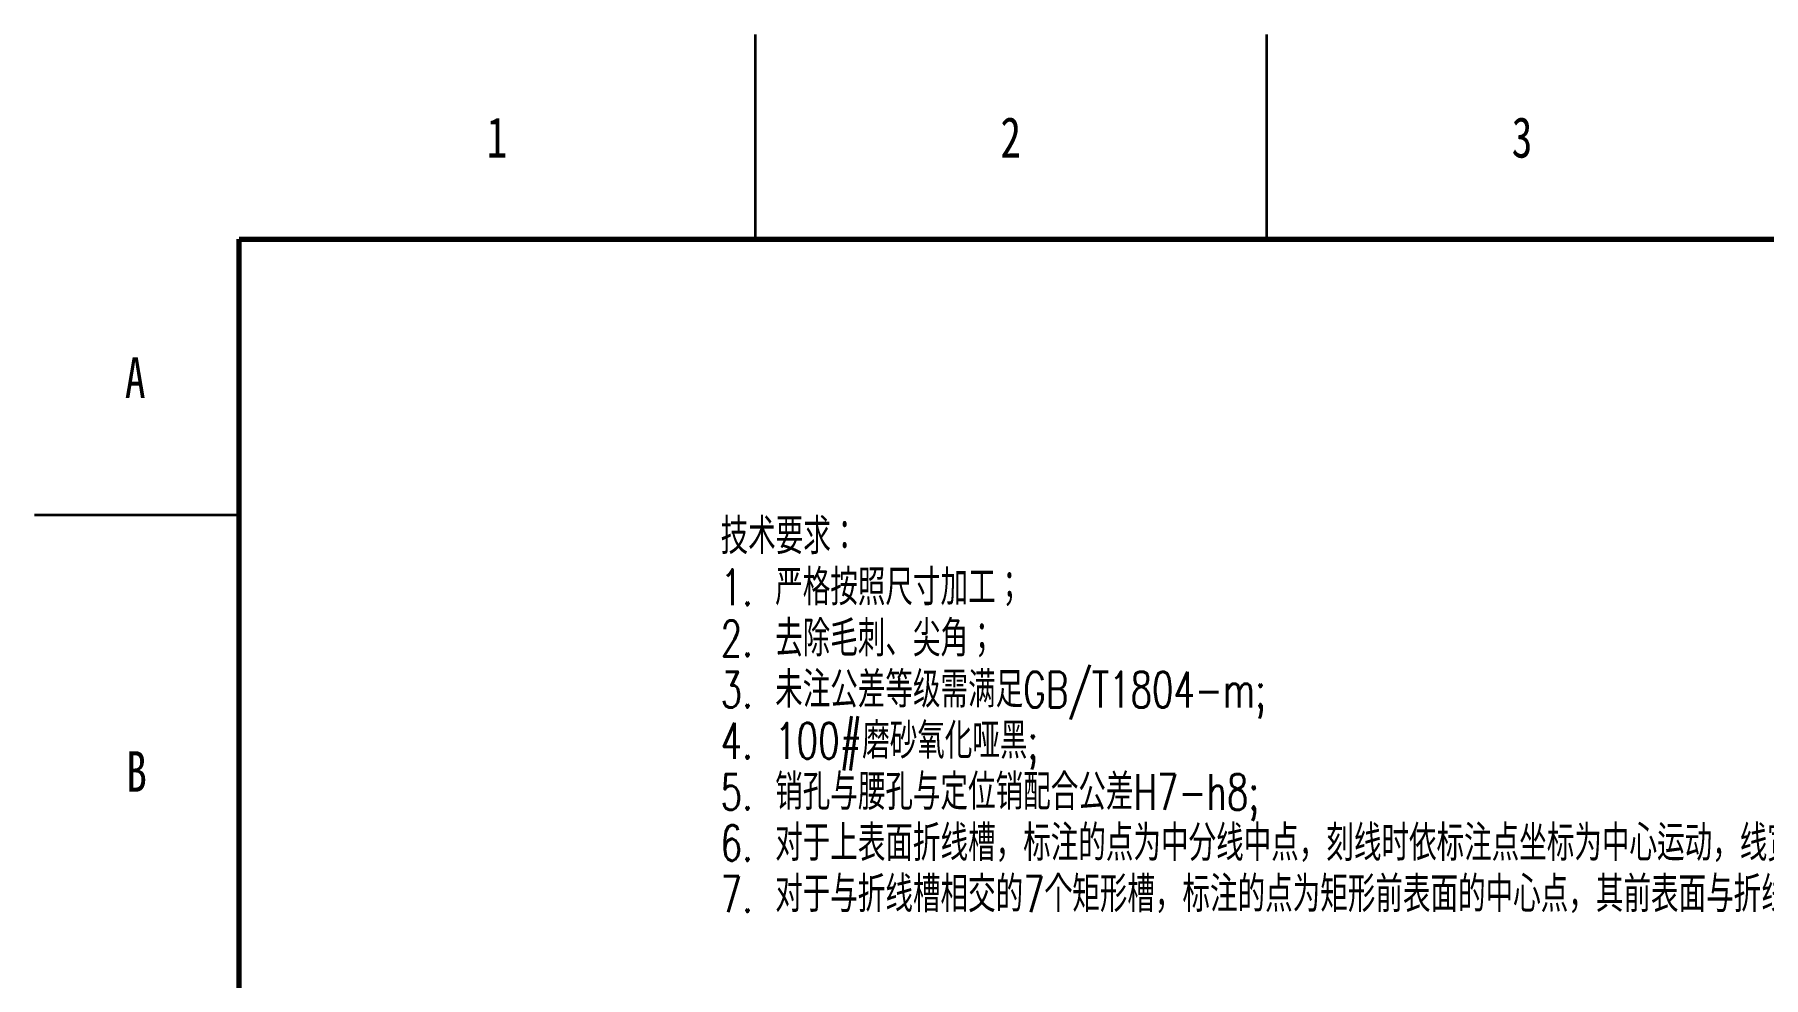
# Model space of a CAD drawing. Header units: millimetres. Extents: x 0 to 841, y 0 to 594.
# Drawn here: x 0 to 169.1, y 501.8 to 594 of the extents above; entities that cross this region are included whole.
import ezdxf

# ---------------------------------------------------------------- set-up
doc = ezdxf.new("R2010")
doc.units = ezdxf.units.MM
doc.layers.add('10', color=7, linetype='Continuous')
doc.styles.add('SLDTEXTSTYLE0', font='TXT', dxfattribs={"width": 0.75})
doc.styles.add('SLDTEXTSTYLE1', font='TXT', dxfattribs={"width": 0.7, "bigfont": 'bigfont'})

# ---------------------------------------------------------------- blocks, each defined once
blk = doc.blocks.new('SW_NOTE_0')
at = {"layer": '10', "color": 0, "char_height": 3.5, "attachment_point": 1, "style": 'SLDTEXTSTYLE1'}
for s, insert in [('技术要求：', (0, 4.51)), ('1. 严格按照尺寸加工；', (0, -0.49)), ('2. 去除毛刺、尖角；', (0, -5.49)), ('3. 未注公差等级需满足GB/T1804-m;', (0, -10.49)), ('4. 100#磨砂氧化哑黑;', (0, -15.49)), ('5. 销孔与腰孔与定位销配合公差H7-h8;', (0, -20.49)), ('6. 对于上表面折线槽，标注的点为中分线中点，刻线时依标注点坐标为中心运动，线宽2mm刻折线，深1mm；', (0, -25.49)), ('7. 对于与折线槽相交的7个矩形槽，标注的点为矩形前表面的中心点，其前表面与折线槽轨迹中分线相交，线宽2mm，深1mm。', (0, -30.49))]:
    blk.add_mtext(s, dxfattribs=dict(at, insert=insert))

msp = doc.modelspace()

# ---------------------------------------------------------------- linework, layer by layer
at = {"color": 7, "linetype": 'Continuous', "lineweight": 35}
for p, q in [((70.5, 574), (70.5, 594)), ((120.5, 574), (120.5, 594)), ((20, 547), (0, 547))]:
    msp.add_line(p, q, dxfattribs=at)
at = {"color": 7, "linetype": 'Continuous', "lineweight": 70}
for p, q in [((20, 20), (20, 574)), ((20, 574), (821, 574))]:
    msp.add_line(p, q, dxfattribs=at)

# ---------------------------------------------------------------- block references
at = {"layer": '10'}
msp.add_blockref('SW_NOTE_0', (67.08902673, 542.19480667), dxfattribs=at)

# ---------------------------------------------------------------- texts
at = {"color": 7, "linetype": 'Continuous', "lineweight": 0, "char_height": 3.96875, "attachment_point": 2, "style": 'SLDTEXTSTYLE0'}
for s, insert in [('1', (45.21003695, 585.93716153)), ('2', (95.46003695, 585.93716153)), ('3', (145.46003695, 585.93716153)), ('A', (9.83968814, 562.43716153)), ('B', (9.97060182, 523.93716153))]:
    msp.add_mtext(s, dxfattribs=dict(at, insert=insert))

doc.saveas('drawing.dxf')
